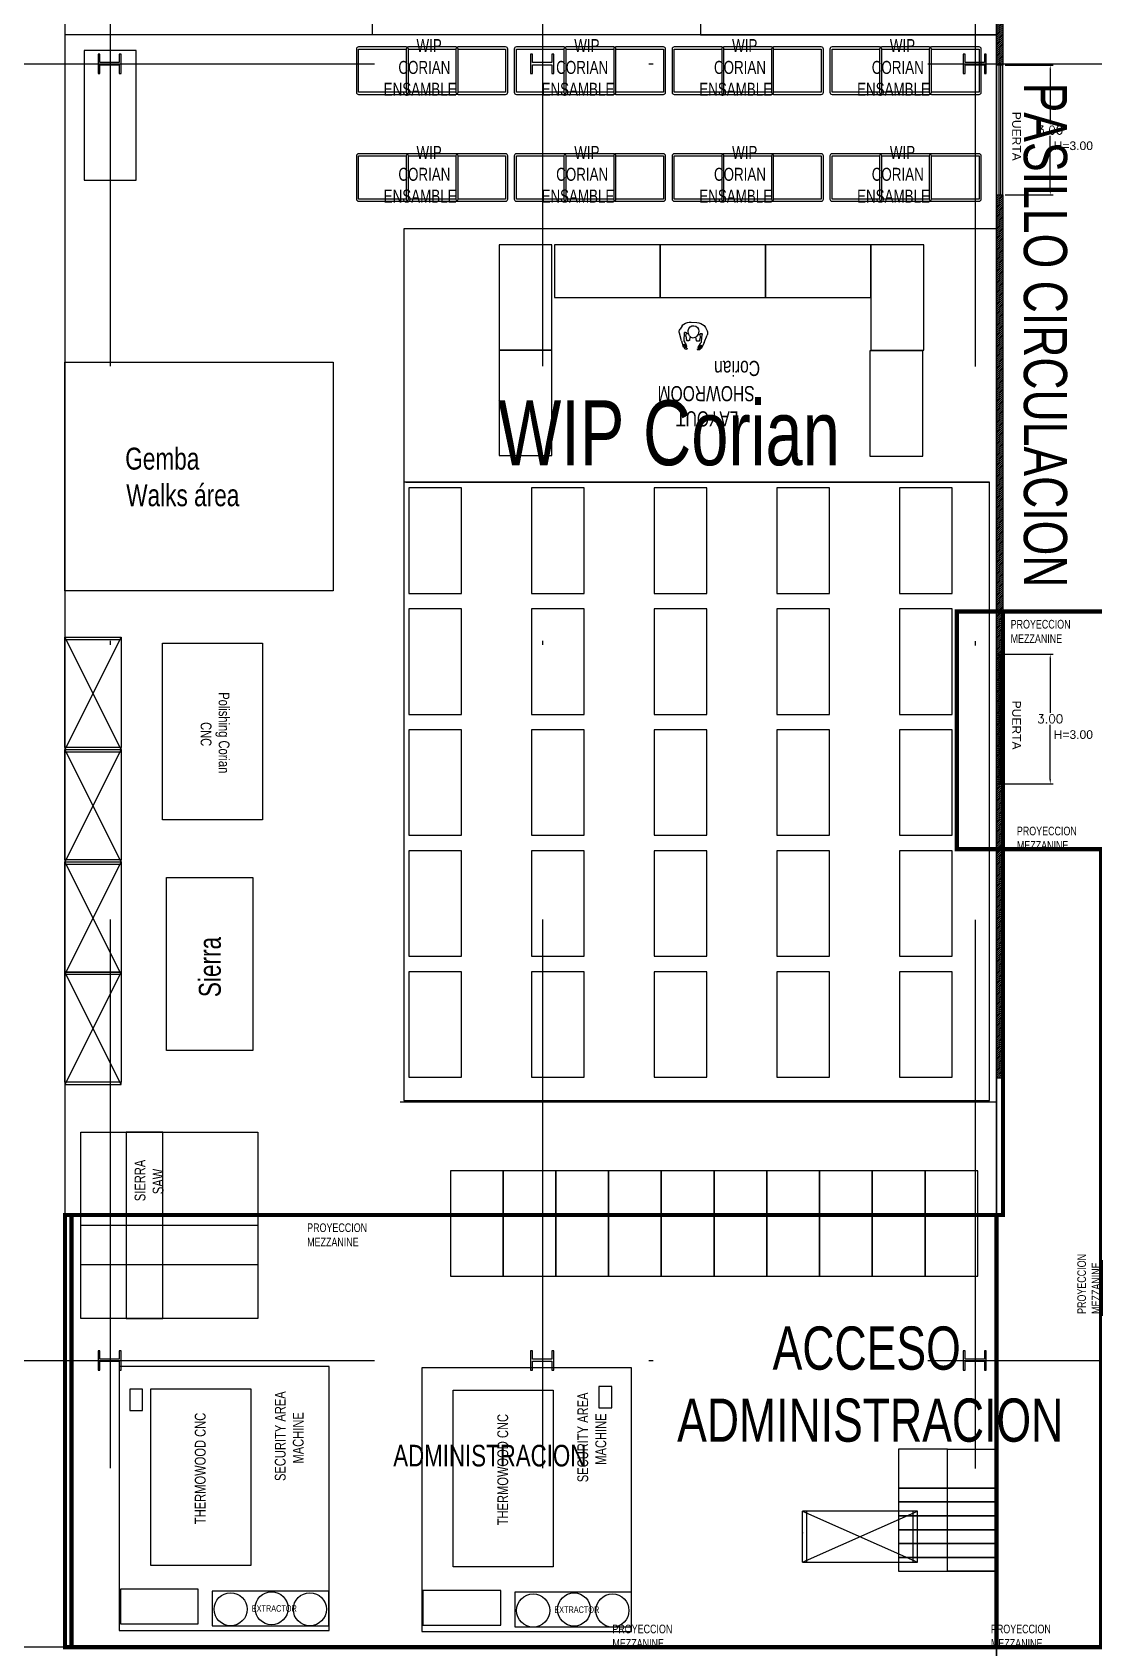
# Model space of a CAD drawing. Header units: millimetres. Extents: x -3 to 3438, y -2371 to 140.
# Drawn here: x 1187.92 to 1212.47, y 56.76 to 94.15 of the extents above; entities that cross this region are included whole.
import ezdxf
from ezdxf.lldxf.tags import DXFTag

# ---------------------------------------------------------------- set-up
doc = ezdxf.new("R2010")
doc.units = ezdxf.units.MM
for name, pattern in [('ACAD_ISO02W100', [15, 12, -3]), ('DASHDOT', [25.4, 12.7, -6.35, 0, -6.35]), ('DASHED2', [0.375, 0.25, -0.125])]:
    doc.linetypes.add(name, pattern=pattern)
doc.layers.get('0').update_dxf_attribs({"color": 3})
for name, color, linetype in [('1- 2', 223, 'Continuous'), ('DIM GENERAL', 1, 'Continuous'), ('ejes', 140, 'DASHDOT'), ('LINEA LIMITE DE ZONIFICACION', 2, 'Continuous'), ('LINEA PROYECCION', 1, 'DASHED2')]:
    doc.layers.add(name, color=color, linetype=linetype)
doc.styles.add('ARRAY BASE$0$Standard', font='arial.ttf')
doc.styles.get("Standard").update_dxf_attribs({"font": 'arial.ttf'})
doc.styles.add('TEXTO GENERAL', font='swissc.ttf', dxfattribs={"width": 0.9, "height": 1})
doc.styles.add('TEXTOS', font='romans.shx')
tags = doc.linetypes.add('ARRAY BASE$0$CACHE', pattern=[0.24, 0.12, -0.12]).pattern_tags.tags
tags[6:7] = [DXFTag(74, 4), DXFTag(75, 0), DXFTag(340, '0'), DXFTag(46, 1.0), DXFTag(50, 0.0), DXFTag(44, 0.0), DXFTag(45, 0.0)]
tags[4:5] = [DXFTag(74, 4), DXFTag(75, 0), DXFTag(340, '0'), DXFTag(46, 1.0), DXFTag(50, 0.0), DXFTag(44, 0.0), DXFTag(45, 0.0)]
doc.dimstyles.new('DIM-75P', dxfattribs={"dimtxt": 0.3, "dimasz": 0.3, "dimexe": 0.0675, "dimexo": 0.0468, "dimgap": 0.0375, "dimtad": 0, "dimtih": 1, "dimtoh": 1, "dimzin": 0, "dimdsep": 46, "dimtxsty": 'TEXTOS', "dimcen": 0.3, "dimclrd": 1, "dimclre": 1, "dimclrt": 2, "dimadec": 0, "dimazin": 0, "dimtfac": 1, "dimtmove": 1, "dimatfit": 3, "dimldrblk": 'flecha', "dimfxl": 0.045, "dimtolj": 1, "dimtzin": 0, "dimlwd": -1, "dimlwe": -1, "dimarcsym": 0})

# ---------------------------------------------------------------- blocks, each defined once
blk = doc.blocks.new('planta conjunto')
blk.add_lwpolyline([(121.082, 18.35), (121.082, 18.35)])
at = {"layer": '1- 2', "lineweight": 25}
for points in [[(100.79, 55.02), (100.34, 55.02), (100.34, 55.217), (100.3, 55.217), (100.3, 54.767), (100.34, 54.767), (100.34, 54.972), (100.79, 54.972), (100.79, 54.767), (100.837, 54.767), (100.837, 55.217), (100.79, 55.217), (100.79, 55.02)], [(100.79, 55.02), (100.34, 55.02), (100.34, 55.217), (100.3, 55.217), (100.3, 54.767), (100.34, 54.767), (100.34, 54.972), (100.79, 54.972), (100.79, 54.767), (100.837, 54.767), (100.837, 55.217), (100.79, 55.217), (100.79, 55.02)], [(110.798, 55.02), (110.348, 55.02), (110.348, 55.217), (110.3, 55.217), (110.3, 54.767), (110.348, 54.767), (110.348, 54.972), (110.798, 54.972), (110.798, 54.767), (110.845, 54.767), (110.845, 55.217), (110.798, 55.217), (110.798, 55.02)], [(110.798, 55.02), (110.348, 55.02), (110.348, 55.217), (110.3, 55.217), (110.3, 54.767), (110.348, 54.767), (110.348, 54.972), (110.798, 54.972), (110.798, 54.767), (110.845, 54.767), (110.845, 55.217), (110.798, 55.217), (110.798, 55.02)], [(120.806, 55.02), (120.356, 55.02), (120.356, 55.217), (120.308, 55.217), (120.308, 54.767), (120.356, 54.767), (120.356, 54.972), (120.806, 54.972), (120.806, 54.767), (120.845, 54.767), (120.845, 55.217), (120.806, 55.217), (120.806, 55.02)], [(120.806, 55.02), (120.356, 55.02), (120.356, 55.217), (120.308, 55.217), (120.308, 54.767), (120.356, 54.767), (120.356, 54.972), (120.806, 54.972), (120.806, 54.767), (120.845, 54.767), (120.845, 55.217), (120.806, 55.217), (120.806, 55.02)], [(100.79, 25.012), (100.34, 25.012), (100.34, 25.209), (100.3, 25.209), (100.3, 24.759), (100.34, 24.759), (100.34, 24.964), (100.79, 24.964), (100.79, 24.759), (100.837, 24.759), (100.837, 25.209), (100.79, 25.209), (100.79, 25.012)], [(100.79, 25.012), (100.34, 25.012), (100.34, 25.209), (100.3, 25.209), (100.3, 24.759), (100.34, 24.759), (100.34, 24.964), (100.79, 24.964), (100.79, 24.759), (100.837, 24.759), (100.837, 25.209), (100.79, 25.209), (100.79, 25.012)], [(110.798, 25.012), (110.348, 25.012), (110.348, 25.209), (110.3, 25.209), (110.3, 24.759), (110.348, 24.759), (110.348, 24.964), (110.798, 24.964), (110.798, 24.759), (110.845, 24.759), (110.845, 25.209), (110.798, 25.209), (110.798, 25.012)], [(110.798, 25.012), (110.348, 25.012), (110.348, 25.209), (110.3, 25.209), (110.3, 24.759), (110.348, 24.759), (110.348, 24.964), (110.798, 24.964), (110.798, 24.759), (110.845, 24.759), (110.845, 25.209), (110.798, 25.209), (110.798, 25.012)], [(120.806, 25.012), (120.356, 25.012), (120.356, 25.209), (120.308, 25.209), (120.308, 24.759), (120.356, 24.759), (120.356, 24.964), (120.806, 24.964), (120.806, 24.759), (120.845, 24.759), (120.845, 25.209), (120.806, 25.209), (120.806, 25.012)], [(120.806, 25.012), (120.356, 25.012), (120.356, 25.209), (120.308, 25.209), (120.308, 24.759), (120.356, 24.759), (120.356, 24.964), (120.806, 24.964), (120.806, 24.759), (120.845, 24.759), (120.845, 25.209), (120.806, 25.209), (120.806, 25.012)]]:
    blk.add_lwpolyline(points, dxfattribs=at)
at = {"layer": 'ejes'}
for p, q in [((100.578, 86.192), (100.578, 0.474)), ((110.578, 86.192), (110.578, 0.474)), ((120.586, 86.184), (120.586, 0.474)), ((-8.01, 54.992), (162.449, 54.992)), ((-8.01, 24.984), (162.449, 24.984))]:
    blk.add_line(p, q, dxfattribs=at)
blk = doc.blocks.new('ARRAY BASE$0$CABINA PINTURA')
for p, q in [((1.277, -4.103), (1.277, -0.623)), ((6.459, -4.103), (6.459, -0.623)), ((11.557, -4.103), (11.557, -0.623)), ((16.358, -4.103), (23.535, -4.103))]:
    blk.add_line(p, q)
for points in [[(24.34, 0), (0, 0), (0, -6.847), (24.34, -6.847)], [(1.277, -0.623), (1.277, -4.103), (5.311, -4.103), (5.311, -0.623)], [(6.459, -0.623), (6.459, -4.103), (10.493, -4.103), (10.493, -0.623)], [(11.557, -0.623), (11.557, -4.103), (15.591, -4.103), (15.591, -0.623)], [(23.535, -4.103), (23.535, -0.623), (16.358, -0.623), (16.358, -4.103)], [(5.311, -3.403), (5.311, -2.838), (5.534, -2.838), (5.534, -3.403)], [(10.493, -3.403), (10.493, -2.838), (10.717, -2.838), (10.717, -3.403)], [(15.591, -3.403), (15.591, -2.838), (15.814, -2.838), (15.814, -3.403)], [(5.311, -4.103), (5.311, -3.603), (5.811, -3.603), (5.811, -4.103)], [(10.493, -4.103), (10.493, -3.603), (10.993, -3.603), (10.993, -4.103)], [(15.591, -4.103), (15.591, -3.603), (16.091, -3.603), (16.091, -4.103)], [(23.535, -4.103), (23.535, -3.603), (24.035, -3.603), (24.035, -4.103)], [(3.031, -4.366), (3.031, -5.846), (1.164, -5.846), (1.164, -4.366)], [(2.047, -5.765), (1.277, -5.765), (1.277, -4.472), (2.047, -4.472)], [(2.944, -5.765), (2.174, -5.765), (2.174, -4.472), (2.944, -4.472)], [(5.255, -4.366), (5.255, -5.846), (3.388, -5.846), (3.388, -4.366)], [(4.271, -5.765), (3.501, -5.765), (3.501, -4.472), (4.271, -4.472)], [(5.169, -5.765), (4.399, -5.765), (4.399, -4.472), (5.169, -4.472)], [(8.213, -4.366), (8.213, -5.846), (6.346, -5.846), (6.346, -4.366)], [(7.229, -5.765), (6.459, -5.765), (6.459, -4.472), (7.229, -4.472)], [(8.127, -5.765), (7.357, -5.765), (7.357, -4.472), (8.127, -4.472)], [(10.438, -4.366), (10.438, -5.846), (8.571, -5.846), (8.571, -4.366)], [(9.454, -5.765), (8.684, -5.765), (8.684, -4.472), (9.454, -4.472)], [(10.352, -5.765), (9.582, -5.765), (9.582, -4.472), (10.352, -4.472)], [(13.311, -4.366), (13.311, -5.846), (11.444, -5.846), (11.444, -4.366)], [(12.327, -5.765), (11.557, -5.765), (11.557, -4.472), (12.327, -4.472)], [(13.225, -5.765), (12.455, -5.765), (12.455, -4.472), (13.225, -4.472)], [(15.536, -4.366), (15.536, -5.846), (13.669, -5.846), (13.669, -4.366)], [(14.552, -5.765), (13.782, -5.765), (13.782, -4.472), (14.552, -4.472)], [(15.449, -5.765), (14.679, -5.765), (14.679, -4.472), (15.449, -4.472)], [(0, -6.847), (24.34, -6.847), (24.34, -14.438), (0, -14.438)], [(9.762, -7.796), (0.34, -7.796), (0.34, -6.952), (9.762, -6.952)], [(22.643, -7.784), (13.221, -7.784), (13.221, -6.941), (22.643, -6.941)], [(0.469, -11.394), (1.594, -11.394), (1.594, -9.144), (0.469, -9.144)], [(3.018, -11.394), (4.143, -11.394), (4.143, -9.144), (3.018, -9.144)], [(5.566, -11.394), (6.691, -11.394), (6.691, -9.144), (5.566, -9.144)], [(8.115, -11.394), (9.24, -11.394), (9.24, -9.144), (8.115, -9.144)], [(10.664, -11.394), (11.789, -11.394), (11.789, -9.144), (10.664, -9.144)], [(13.213, -11.394), (14.338, -11.394), (14.338, -9.144), (13.213, -9.144)], [(15.762, -11.394), (16.887, -11.394), (16.887, -9.144), (15.762, -9.144)], [(18.311, -11.394), (19.436, -11.394), (19.436, -9.144), (18.311, -9.144)], [(20.859, -11.394), (21.984, -11.394), (21.984, -9.144), (20.859, -9.144)]]:
    blk.add_lwpolyline(points, close=True)
at = {"style": 'TEXTO GENERAL'}
for s, width, gutter_width, insert, char_height, attachment_point, rotation in [('\\pi0.563;CABIN\\P\\pi1.1904;1', 2.52479, 12.5, (3.891, -1.082), 0.5, 1, 270), ('\\pi0.73314;CABIN\\P\\pi1.3124;2', 2.86507, 12.5, (9.074, -1.082), 0.5, 1, 270), ('\\pi0.80414;CABIN\\P\\pi1.3811;3', 3.00708, 12.5, (14.172, -1.082), 0.5, 1, 270), ('\\pi0.81778;CABIN\\P\\pi1.3908;4', 3.03436, 12.5, (19.996, -1.222), 0.5, 1, 270), ('COTROL', 0.37702, 12.5, (5.478, -2.834), 0.1, 1, 270), ('COTROL', 0.37702, 12.5, (10.66, -2.834), 0.1, 1, 270), ('COTROL', 0.37702, 12.5, (15.758, -2.834), 0.1, 1, 270), ('\\pi1.1314;CART', 2.56497, 5.958, (1.728, -3.858), 0.11917, 1, 270), ('\\pi1.1314;CART', 2.56497, 5.958, (2.626, -3.858), 0.11917, 1, 270), ('\\pi1.1314;CART', 2.56497, 5.958, (3.953, -3.858), 0.11917, 1, 270), ('\\pi1.1314;CART', 2.56497, 5.958, (4.85, -3.858), 0.11917, 1, 270), ('\\pi1.1314;CART', 2.56497, 5.958, (6.911, -3.858), 0.11917, 1, 270), ('\\pi1.1314;CART', 2.56497, 5.958, (7.808, -3.858), 0.11917, 1, 270), ('\\pi1.1314;CART', 2.56497, 5.958, (9.135, -3.858), 0.11917, 1, 270), ('\\pi1.1314;CART', 2.56497, 5.958, (10.033, -3.858), 0.11917, 1, 270), ('\\pi1.1314;CART', 2.56497, 5.958, (12.008, -3.858), 0.11917, 1, 270), ('\\pi1.1314;CART', 2.56497, 5.958, (12.906, -3.858), 0.11917, 1, 270), ('\\pi1.1314;CART', 2.56497, 5.958, (14.233, -3.858), 0.11917, 1, 270), ('\\pi1.1314;CART', 2.56497, 5.958, (15.131, -3.858), 0.11917, 1, 270), ("4' x 8'\\PTABLE", 189.1384, 60, (1.031, -10.269), 0.2109, 5, 90), ("4' x 8'\\PTABLE", 189.1384, 60, (3.58, -10.269), 0.2109, 5, 90), ("4' x 8'\\PTABLE", 189.1384, 60, (6.129, -10.269), 0.2109, 5, 90), ("4' x 8'\\PTABLE", 189.1384, 60, (8.678, -10.269), 0.2109, 5, 90), ("4' x 8'\\PTABLE", 189.1384, 60, (11.227, -10.269), 0.2109, 5, 90), ("4' x 8'\\PTABLE", 189.1384, 60, (13.775, -10.269), 0.2109, 5, 90), ("4' x 8'\\PTABLE", 189.1384, 60, (16.324, -10.269), 0.2109, 5, 90), ("4' x 8'\\PTABLE", 189.1384, 60, (18.873, -10.269), 0.2109, 5, 90), ("4' x 8'\\PTABLE", 189.1384, 60, (21.422, -10.269), 0.2109, 5, 90)]:
    blk.add_mtext_dynamic_manual_height_columns(s, width=width, gutter_width=gutter_width, heights=[0], dxfattribs=dict(at, insert=insert, char_height=char_height, attachment_point=attachment_point, rotation=rotation))
at = {"char_height": 0.21094, "attachment_point": 5, "style": 'TEXTO GENERAL'}
for insert in [(5.051, -7.374), (17.932, -7.363)]:
    blk.add_mtext_dynamic_manual_height_columns('BLOWER / VENTILATION', width=284.7754, gutter_width=60, heights=[0], dxfattribs=dict(at, insert=insert))
blk = doc.blocks.new('*D188')
at = {"layer": 'Defpoints', "color": 0, "ltscale": 0.01, "transparency": 16777216}
for p in [(1.5, 1.243), (-1.5, 0.15), (1.5, 0.15)]:
    blk.add_point(p, dxfattribs=at)
at = {"layer": 'DIM GENERAL', "color": 1, "ltscale": 0.01, "transparency": 16777216}
for p, q in [((-1.5, 0.197), (-1.5, 1.31)), ((-1.4, 1.243), (-0.138, 1.243)), ((1.4, 1.243), (0.137, 1.243)), ((1.5, 0.197), (1.5, 1.31))]:
    blk.add_line(p, q, dxfattribs=at)
for points in [[(-1.4, 1.226), (-1.4, 1.26), (-1.5, 1.243)], [(1.4, 1.226), (1.4, 1.26), (1.5, 1.243)]]:
    blk.add_solid(points, dxfattribs=at)
at = {"layer": 'DIM GENERAL', "color": 2, "ltscale": 0.01, "transparency": 16777216, "insert": (0, 1.243), "char_height": 0.2, "attachment_point": 5, "rotation": 90, "style": 'TEXTOS'}
blk.add_mtext('\\A1;3.00', dxfattribs=at)
blk = doc.blocks.new('flecha')
at = {"ltscale": 6}
for points in [[(-0.02, 0.03), (-0.11, 0.13), (-0.12, 0.05), (-0.12, 0.21)], [(-0.02, -0.03), (-0.11, -0.13), (-0.12, -0.05), (-0.12, -0.21)]]:
    blk.add_hatch(color=256, dxfattribs=at).paths.add_polyline_path(points)
for p, q in [((0.01, -0.02), (-0.14, 0.24)), ((0.01, 0.02), (-0.14, -0.24)), ((-0.13, 0.24), (-0.13, 0.03)), ((-0.13, 0.03), (-0.1, 0.12)), ((0, 0), (-0.1, 0.12)), ((0, 0), (-0.1, -0.12)), ((-0.13, -0.02), (-0.13, -0.24)), ((-0.13, -0.02), (-0.1, -0.12))]:
    blk.add_line(p, q, dxfattribs=at)
for points in [[(-0.02, 0.03), (-0.11, 0.13), (-0.12, 0.05), (-0.12, 0.21)], [(-0.02, -0.03), (-0.11, -0.13), (-0.12, -0.05), (-0.12, -0.21)]]:
    blk.add_lwpolyline(points, close=True, dxfattribs=at)
blk = doc.blocks.new('ARRAY BASE$0$Rack madera')
for p, q in [((0.002, 0.002), (0.002, 1.302)), ((0.002, 1.302), (0.052, 1.302)), ((2.602, 1.302), (0.002, 0.002)), ((0.002, 1.302), (2.602, 0.002)), ((2.552, 1.302), (0.052, 1.302)), ((0.052, 1.302), (0.052, 0.002)), ((2.552, 0.002), (2.552, 1.302)), ((2.602, 1.302), (2.552, 1.302)), ((2.602, 0.002), (2.602, 1.302)), ((0.052, 0.002), (0.002, 0.002)), ((0.052, 0.002), (2.552, 0.002)), ((2.552, 0.002), (2.602, 0.002))]:
    blk.add_line(p, q)
blk = doc.blocks.new('ARRAY BASE$0$BLK90')
at = {"linetype": 'ARRAY BASE$0$CACHE'}
for p, q in [((-170.737534, -30.518141), (-174.014435, -31.846794)), ((-166.303116, -40.813187), (-167.471375, -39.103008)), ((-164.739517, -37.821743), (-165.801132, -36.058189)), ((-165.055527, -35.353413), (-164.82962, -35.431377)), ((-164.739517, -37.821743), (-164.497208, -40.080963)), ((-163.164398, -39.776585), (-164.572159, -35.786911)), ((-162.991013, -40.190163), (-163.164398, -39.776585)), ((-161.377762, -39.721272), (-161.666, -34.771053)), ((-161.377762, -39.721272), (-161.350113, -43.488953)), ((-174.32193, -44.969616), (-171.71785, -47.692654)), ((-171.971207, -43.11137), (-173.23233, -41.265236)), ((-171.897736, -44.764175), (-172.837677, -44.182594)), ((-171.29158, -47.103867), (-172.075592, -46.284042)), ((-171.897736, -44.764175), (-170.094681, -46.404308)), ((-170.323425, -47.081726), (-171.81723, -46.036961)), ((-171.66568, -47.730412), (-170.43042, -48.320324)), ((-171.541672, -43.241016), (-170.38324, -42.771317)), ((-170.332184, -47.574886), (-171.239426, -47.141628)), ((-170.165298, -42.379147), (-170.535599, -40.236107)), ((-170.32077, -48.33477), (-169.222961, -48.131046)), ((-169.353409, -47.428047), (-170.222549, -47.589333)), ((-164.715164, -40.473137), (-165.873596, -40.942833)), ((-163.260498, -41.262123), (-163.412186, -43.694824)), ((-163.260498, -41.262123), (-162.991013, -40.190163)), ((-163.231171, -44.945724), (-162.495132, -44.456177)), ((-161.905502, -44.92271), (-162.835205, -45.541065)), ((-162.776245, -44.021645), (-162.43187, -42.231571)), ((-162.426514, -44.369453), (-162.077194, -43.426704)), ((-162.066055, -43.363285), (-162.074387, -42.228951)), ((-161.361252, -43.552372), (-161.836884, -44.835987))]:
    blk.add_line(p, q, dxfattribs=at)
for centre, radius, start, end in [((-170.361038, -36.152016), 3.2175, 22.074953, 202.066254), ((-167.815094, -35.11974), 5.964749, 202.067978, 218.962311), ((-173.423462, -28.599037), 10.806423, 270.88028, 277.35482), ((-168.911682, -36.006607), 4.554427, 218.966507, 238.321701), ((-169.610596, -38.002861), 2.390964, 262.608047, 321.532711), ((-170.47406, -37.316853), 3.493774, 321.532944, 345.819852), ((-172.906967, -37.184288), 5.964749, 5.173717, 22.067799), ((-171.502396, -37.057045), 4.554427, 345.822811, 5.178623), ((-173.423462, -28.599037), 10.806423, 306.786201, 313.260727), ((-166.507584, -35.948009), 0.715, 313.257309, 357.717644), ((-166.679947, -33.464012), 3.2175, 50.33379, 77.732773), ((-165.139313, -36.002377), 0.654351, 82.637466, 177.74144), ((-165.252029, -36.008255), 0.715, 18.013397, 53.771713), ((-164.878052, -34.958088), 3.2175, 3.337429, 50.339516), ((-171.948471, -46.158348), 0.178774, 42.715103, 224.725555), ((-171.675995, -42.909714), 0.3575, 214.301971, 292.075951), ((-171.588654, -47.569111), 0.17875, 223.721497, 244.473404), ((-169.468704, -36.909218), 3.493774, 238.320335, 262.607529), ((-171.162399, -46.980324), 0.17875, 223.774597, 244.512856), ((-170.353394, -48.159023), 0.17875, 244.449814, 280.509796), ((-170.517578, -42.440014), 0.3575, 292.065025, 9.763803), ((-170.255157, -47.413586), 0.17875, 244.542496, 280.522301), ((-170.273239, -46.721344), 0.363864, 262.06086, 60.628738), ((-169.391647, -47.798748), 0.372667, 296.914612, 84.110321), ((-166.007919, -40.61153), 0.3575, 214.364944, 292.066399), ((-164.849487, -40.141834), 0.3575, 292.071602, 9.8103), ((-163.063248, -43.797977), 0.363864, 163.560379, 322.049141), ((-162.945572, -45.18512), 0.372667, 140.013275, 287.227173), ((-162.594131, -44.307346), 0.17875, 303.64399, 339.708792), ((-162.253143, -42.227283), 0.178774, 359.550647, 181.289337), ((-162.244812, -43.364597), 0.17875, 339.717196, 0.478137), ((-162.004486, -44.773876), 0.17875, 303.623253, 339.655222), ((-161.52887, -43.490265), 0.17875, 339.691084, 0.447206)]:
    blk.add_arc(centre, radius, start, end, dxfattribs=at)
blk = doc.blocks.new('ARRAY BASE$0$BLK91')
at = {"linetype": 'ARRAY BASE$0$CACHE'}
for p, q in [((-178.073395, -36.43948), (-178.325958, -38.766552)), ((-174.724579, -39.273827), (-174.832397, -39.48711)), ((-173.23233, -41.265236), (-173.698685, -39.260338)), ((-164.626251, -30.987196), (-162.824356, -32.48127)), ((-174.32193, -44.969616), (-177.562561, -41.21648)), ((-173.001266, -43.765041), (-174.769547, -39.921551)), ((-172.837677, -44.182594), (-173.001266, -43.765041))]:
    blk.add_line(p, q, dxfattribs=at)
for centre, radius, start, end in [((-175.127243, -39.113728), 3.2175, 173.80069, 220.804153), ((-174.87468, -36.786652), 3.2175, 146.405884, 173.803436), ((-169.745422, -40.193554), 9.375121, 117.08773, 146.407135), ((-174.127502, -39.606911), 0.715, 170.33783, 206.090286), ((-174.212494, -39.68119), 0.654351, 46.433598, 141.485168), ((-173.268448, -38.68927), 0.715, 226.416946, 270.880272), ((-167.988174, -39.481064), 9.375121, 77.734528, 107.0532)]:
    blk.add_arc(centre, radius, start, end, dxfattribs=at)
blk = doc.blocks.new('ARRAY BASE$0$BLK89')
for name in ['ARRAY BASE$0$BLK91', 'ARRAY BASE$0$BLK90']:
    blk.add_blockref(name, (0, 0))
blk = doc.blocks.new('rack 01')
at = {"linetype": 'ACAD_ISO02W100'}
for p, q in [((2840.012, 2360.036), (2837.352, 2360.036)), ((2837.352, 2360.036), (2837.352, 2358.856)), ((2840.012, 2358.856), (2837.352, 2360.036)), ((2840.012, 2360.036), (2837.352, 2358.856)), ((2837.452, 2360.036), (2837.452, 2358.856)), ((2839.912, 2360.036), (2839.912, 2358.856)), ((2840.012, 2360.036), (2840.012, 2358.856)), ((2837.352, 2358.856), (2840.012, 2358.856))]:
    blk.add_line(p, q, dxfattribs=at)
blk.add_point((2840.012, 2359.356), dxfattribs=at)
blk = doc.blocks.new('ARRAY BASE$0$PUERTA TRANSICION')
at = {"color": 1}
for points in [[(-1.5, 0), (1.5, 0), (1.5, 0.15), (-1.5, 0.15)], [(1.5, 0.05), (1.5, 0.1), (-1.5, 0.1), (-1.5, 0.05)]]:
    blk.add_lwpolyline(points, close=True, dxfattribs=at)
at = {"color": 2, "ltscale": 0.01, "insert": (0.263, 1.323), "char_height": 0.2, "attachment_point": 1, "rotation": 90}
blk.add_mtext_dynamic_manual_height_columns('H=3.00', width=0.44515, gutter_width=12.5, heights=[0], dxfattribs=at)
at = {"insert": (-0.529, 0.563), "char_height": 0.2, "attachment_point": 1, "style": 'ARRAY BASE$0$Standard'}
blk.add_mtext_dynamic_manual_height_columns('\\pi0.1067;PUERTA', width=1.32555, gutter_width=13.918, heights=[0.278], dxfattribs=at)
at = {"layer": 'DIM GENERAL', "ltscale": 0.01}
dim = blk.add_linear_dim(base=(1.5, 1.243), p1=(-1.5, 0.15), p2=(1.5, 0.15), angle=180, dimstyle='DIM-75P', dxfattribs=at)
dim.commit()
dim.dimension.update_dxf_attribs({"geometry": '*D188', "text_midpoint": (0, 1.243)})

msp = doc.modelspace()

# ---------------------------------------------------------------- hatches: boundary and pattern name
at = {"ltscale": 0.01}
h = msp.add_hatch(dxfattribs=at)
h.set_pattern_fill('ANSI31', color=1, scale=0.01)
h.paths.add_polyline_path([(1210.373, 93.389), (1210.223, 93.389), (1210.223, 118.231), (1210.373, 118.231)])
h = msp.add_hatch(dxfattribs=at)
h.set_pattern_fill('ANSI31', color=1, scale=0.01)
h.paths.add_polyline_path([(1210.373, 69.947), (1210.223, 69.947), (1210.223, 90.389), (1210.373, 90.389)])

# ---------------------------------------------------------------- linework, layer by layer
for p, q in [((1210.223, 118.429), (1210.223, 38.626)), ((1210.223, 118.429), (1210.223, 38.626)), ((1188.675, 111.785), (1188.675, 56.779)), ((1210.223, 89.601), (1210.223, 94.089)), ((1188.675, 56.779), (1155.223, 56.779))]:
    msp.add_line(p, q)
for points in [[(1150.223, 38.429), (1210.223, 38.429), (1210.223, 118.429), (1150.223, 118.429)], [(1210.223, 94.089), (1188.675, 94.089), (1188.675, 56.779), (1210.223, 56.779)], [(1190.321, 93.728), (1189.121, 93.728), (1189.121, 90.728), (1190.321, 90.728)], [(1196.568, 93.764), (1196.568, 92.764), (1195.468, 92.764), (1195.468, 93.764)], [(1197.718, 93.764), (1197.718, 92.764), (1196.618, 92.764), (1196.618, 93.764)], [(1198.868, 93.764), (1198.868, 92.764), (1197.768, 92.764), (1197.768, 93.764)], [(1200.218, 93.764), (1200.218, 92.764), (1199.118, 92.764), (1199.118, 93.764)], [(1201.368, 93.764), (1201.368, 92.764), (1200.268, 92.764), (1200.268, 93.764)], [(1202.518, 93.764), (1202.518, 92.764), (1201.418, 92.764), (1201.418, 93.764)], [(1203.868, 93.764), (1203.868, 92.764), (1202.768, 92.764), (1202.768, 93.764)], [(1205.018, 93.764), (1205.018, 92.764), (1203.918, 92.764), (1203.918, 93.764)], [(1206.168, 93.764), (1206.168, 92.764), (1205.068, 92.764), (1205.068, 93.764)], [(1207.518, 93.764), (1207.518, 92.764), (1206.418, 92.764), (1206.418, 93.764)], [(1208.668, 93.764), (1208.668, 92.764), (1207.568, 92.764), (1207.568, 93.764)], [(1209.818, 93.764), (1209.818, 92.764), (1208.718, 92.764), (1208.718, 93.764)], [(1196.568, 91.29), (1196.568, 90.29), (1195.468, 90.29), (1195.468, 91.29)], [(1197.718, 91.29), (1197.718, 90.29), (1196.618, 90.29), (1196.618, 91.29)], [(1198.868, 91.29), (1198.868, 90.29), (1197.768, 90.29), (1197.768, 91.29)], [(1200.218, 91.29), (1200.218, 90.29), (1199.118, 90.29), (1199.118, 91.29)], [(1201.368, 91.29), (1201.368, 90.29), (1200.268, 90.29), (1200.268, 91.29)], [(1202.518, 91.29), (1202.518, 90.29), (1201.418, 90.29), (1201.418, 91.29)], [(1203.868, 91.29), (1203.868, 90.29), (1202.768, 90.29), (1202.768, 91.29)], [(1205.018, 91.29), (1205.018, 90.29), (1203.918, 90.29), (1203.918, 91.29)], [(1206.168, 91.29), (1206.168, 90.29), (1205.068, 90.29), (1205.068, 91.29)], [(1207.518, 91.29), (1207.518, 90.29), (1206.418, 90.29), (1206.418, 91.29)], [(1208.668, 91.29), (1208.668, 90.29), (1207.568, 90.29), (1207.568, 91.29)], [(1209.818, 91.29), (1209.818, 90.29), (1208.718, 90.29), (1208.718, 91.29)], [(1198.718, 86.793), (1199.938, 86.793), (1199.938, 89.233), (1198.718, 89.233)], [(1199.999, 89.236), (1199.999, 88.016), (1202.439, 88.016), (1202.439, 89.236)], [(1202.439, 89.236), (1202.439, 88.016), (1204.879, 88.016), (1204.879, 89.236)], [(1204.879, 89.236), (1204.879, 88.016), (1207.319, 88.016), (1207.319, 89.236)], [(1207.319, 86.796), (1208.539, 86.796), (1208.539, 89.236), (1207.319, 89.236)], [(1198.718, 84.353), (1199.938, 84.353), (1199.938, 86.793), (1198.718, 86.793)], [(1207.296, 84.341), (1208.516, 84.341), (1208.516, 86.781), (1207.296, 86.781)], [(1188.675, 86.52), (1194.876, 86.52), (1194.876, 81.223), (1188.675, 81.223)], [(1196.51, 69.427), (1210.058, 69.427), (1210.058, 83.738), (1196.51, 83.738)], [(1197.849, 83.606), (1196.629, 83.606), (1196.629, 81.166), (1197.849, 81.166)], [(1200.686, 83.606), (1199.466, 83.606), (1199.466, 81.166), (1200.686, 81.166)], [(1203.524, 83.606), (1202.304, 83.606), (1202.304, 81.166), (1203.524, 81.166)], [(1206.361, 83.606), (1205.141, 83.606), (1205.141, 81.166), (1206.361, 81.166)], [(1209.199, 83.606), (1207.979, 83.606), (1207.979, 81.166), (1209.199, 81.166)], [(1197.849, 80.806), (1196.629, 80.806), (1196.629, 78.366), (1197.849, 78.366)], [(1200.686, 80.806), (1199.466, 80.806), (1199.466, 78.366), (1200.686, 78.366)], [(1203.524, 80.806), (1202.304, 80.806), (1202.304, 78.366), (1203.524, 78.366)], [(1206.361, 80.806), (1205.141, 80.806), (1205.141, 78.366), (1206.361, 78.366)], [(1209.199, 80.806), (1207.979, 80.806), (1207.979, 78.366), (1209.199, 78.366)], [(1193.24, 75.926), (1190.929, 75.926), (1190.929, 80.015), (1193.24, 80.015)], [(1197.849, 78.006), (1196.629, 78.006), (1196.629, 75.566), (1197.849, 75.566)], [(1200.686, 78.006), (1199.466, 78.006), (1199.466, 75.566), (1200.686, 75.566)], [(1203.524, 78.006), (1202.304, 78.006), (1202.304, 75.566), (1203.524, 75.566)], [(1206.361, 78.006), (1205.141, 78.006), (1205.141, 75.566), (1206.361, 75.566)], [(1209.199, 78.006), (1207.979, 78.006), (1207.979, 75.566), (1209.199, 75.566)], [(1197.849, 75.206), (1196.629, 75.206), (1196.629, 72.766), (1197.849, 72.766)], [(1200.686, 75.206), (1199.466, 75.206), (1199.466, 72.766), (1200.686, 72.766)], [(1203.524, 75.206), (1202.304, 75.206), (1202.304, 72.766), (1203.524, 72.766)], [(1206.361, 75.206), (1205.141, 75.206), (1205.141, 72.766), (1206.361, 72.766)], [(1209.199, 75.206), (1207.979, 75.206), (1207.979, 72.766), (1209.199, 72.766)], [(1191.023, 70.588), (1191.023, 74.59), (1193.022, 74.59), (1193.022, 70.588)], [(1197.849, 72.406), (1196.629, 72.406), (1196.629, 69.966), (1197.849, 69.966)], [(1200.686, 72.406), (1199.466, 72.406), (1199.466, 69.966), (1200.686, 69.966)], [(1203.524, 72.406), (1202.304, 72.406), (1202.304, 69.966), (1203.524, 69.966)], [(1206.361, 72.406), (1205.141, 72.406), (1205.141, 69.966), (1206.361, 69.966)], [(1209.199, 72.406), (1207.979, 72.406), (1207.979, 69.966), (1209.199, 69.966)], [(1189.041, 64.383), (1189.041, 68.699), (1193.134, 68.699), (1193.134, 64.383)], [(1190.94, 64.383), (1190.94, 68.699), (1190.087, 68.699), (1190.087, 64.383)], [(1198.809, 67.802), (1197.589, 67.802), (1197.589, 65.362), (1198.809, 65.362)], [(1200.029, 67.802), (1198.809, 67.802), (1198.809, 65.362), (1200.029, 65.362)], [(1201.249, 67.802), (1200.029, 67.802), (1200.029, 65.362), (1201.249, 65.362)], [(1202.469, 67.802), (1201.249, 67.802), (1201.249, 65.362), (1202.469, 65.362)], [(1203.689, 67.802), (1202.469, 67.802), (1202.469, 65.362), (1203.689, 65.362)], [(1204.909, 67.802), (1203.689, 67.802), (1203.689, 65.362), (1204.909, 65.362)], [(1206.129, 67.802), (1204.909, 67.802), (1204.909, 65.362), (1206.129, 65.362)], [(1207.349, 67.802), (1206.129, 67.802), (1206.129, 65.362), (1207.349, 65.362)], [(1208.569, 67.802), (1207.349, 67.802), (1207.349, 65.362), (1208.569, 65.362)], [(1209.789, 67.802), (1208.569, 67.802), (1208.569, 65.362), (1209.789, 65.362)], [(1189.041, 65.628), (1189.041, 66.541), (1193.134, 66.541), (1193.134, 65.628)], [(1189.931, 63.273), (1189.931, 57.166), (1194.784, 57.166), (1194.784, 63.273)], [(1196.929, 63.245), (1196.929, 57.138), (1201.782, 57.138), (1201.782, 63.245)], [(1190.471, 62.256), (1190.471, 62.751), (1190.171, 62.751), (1190.171, 62.256)], [(1192.972, 58.666), (1190.661, 58.666), (1190.661, 62.755), (1192.972, 62.755)], [(1199.969, 58.638), (1197.658, 58.638), (1197.658, 62.727), (1199.969, 62.727)], [(1201.327, 62.314), (1201.327, 62.809), (1201.027, 62.809), (1201.027, 62.314)], [(1207.955, 60.459), (1209.089, 60.459), (1209.089, 61.357), (1207.955, 61.357)], [(1210.223, 60.459), (1209.089, 60.459), (1209.089, 61.357), (1210.223, 61.357)], [(1210.223, 60.459), (1207.955, 60.459), (1207.955, 58.533), (1210.223, 58.533)], [(1209.089, 60.459), (1207.955, 60.459), (1207.955, 60.138), (1209.089, 60.138)], [(1209.089, 60.459), (1210.223, 60.459), (1210.223, 60.138), (1209.089, 60.138)], [(1209.089, 60.138), (1207.955, 60.138), (1207.955, 59.817), (1209.089, 59.817)], [(1209.089, 60.138), (1210.223, 60.138), (1210.223, 59.817), (1209.089, 59.817)], [(1209.089, 59.817), (1207.955, 59.817), (1207.955, 59.496), (1209.089, 59.496)], [(1209.089, 59.496), (1207.955, 59.496), (1207.955, 59.175), (1209.089, 59.175)], [(1209.089, 59.817), (1210.223, 59.817), (1210.223, 59.496), (1209.089, 59.496)], [(1209.089, 59.496), (1210.223, 59.496), (1210.223, 59.175), (1209.089, 59.175)], [(1209.089, 59.175), (1207.955, 59.175), (1207.955, 58.854), (1209.089, 58.854)], [(1209.089, 59.175), (1210.223, 59.175), (1210.223, 58.854), (1209.089, 58.854)], [(1209.089, 58.854), (1207.955, 58.854), (1207.955, 58.533), (1209.089, 58.533)], [(1209.089, 58.854), (1210.223, 58.854), (1210.223, 58.533), (1209.089, 58.533)], [(1189.956, 57.317), (1191.756, 57.317), (1191.756, 58.117), (1189.956, 58.117)], [(1192.081, 57.274), (1194.781, 57.274), (1194.781, 58.074), (1192.081, 58.074)], [(1196.954, 57.289), (1198.754, 57.289), (1198.754, 58.089), (1196.954, 58.089)], [(1199.079, 57.246), (1201.779, 57.246), (1201.779, 58.046), (1199.079, 58.046)]]:
    msp.add_lwpolyline(points, close=True)
for points in [[(1210.373, 93.389), (1210.223, 93.389), (1210.223, 118.231), (1210.373, 118.231)], [(1210.373, 69.947), (1210.223, 69.947), (1210.223, 90.389), (1210.373, 90.389)]]:
    msp.add_lwpolyline(points, close=True, dxfattribs=at)
for points in [[(1195.468, 92.714), (1196.568, 92.714, 0.414214), (1196.618, 92.764), (1196.618, 93.764, 0.414214), (1196.568, 93.814), (1195.468, 93.814, 0.414214), (1195.418, 93.764), (1195.418, 92.764, 0.414214)], [(1196.618, 92.714), (1197.718, 92.714, 0.414214), (1197.768, 92.764), (1197.768, 93.764, 0.414214), (1197.718, 93.814), (1196.618, 93.814, 0.414214), (1196.568, 93.764), (1196.568, 92.764, 0.414214)], [(1197.768, 92.714), (1198.868, 92.714, 0.414214), (1198.918, 92.764), (1198.918, 93.764, 0.414214), (1198.868, 93.814), (1197.768, 93.814, 0.414214), (1197.718, 93.764), (1197.718, 92.764, 0.414214)], [(1199.118, 92.714), (1200.218, 92.714, 0.414214), (1200.268, 92.764), (1200.268, 93.764, 0.414214), (1200.218, 93.814), (1199.118, 93.814, 0.414214), (1199.068, 93.764), (1199.068, 92.764, 0.414214)], [(1200.268, 92.714), (1201.368, 92.714, 0.414214), (1201.418, 92.764), (1201.418, 93.764, 0.414214), (1201.368, 93.814), (1200.268, 93.814, 0.414214), (1200.218, 93.764), (1200.218, 92.764, 0.414214)], [(1201.418, 92.714), (1202.518, 92.714, 0.414214), (1202.568, 92.764), (1202.568, 93.764, 0.414214), (1202.518, 93.814), (1201.418, 93.814, 0.414214), (1201.368, 93.764), (1201.368, 92.764, 0.414214)], [(1202.768, 92.714), (1203.868, 92.714, 0.414214), (1203.918, 92.764), (1203.918, 93.764, 0.414214), (1203.868, 93.814), (1202.768, 93.814, 0.414214), (1202.718, 93.764), (1202.718, 92.764, 0.414214)], [(1203.918, 92.714), (1205.018, 92.714, 0.414214), (1205.068, 92.764), (1205.068, 93.764, 0.414214), (1205.018, 93.814), (1203.918, 93.814, 0.414214), (1203.868, 93.764), (1203.868, 92.764, 0.414214)], [(1205.068, 92.714), (1206.168, 92.714, 0.414214), (1206.218, 92.764), (1206.218, 93.764, 0.414214), (1206.168, 93.814), (1205.068, 93.814, 0.414214), (1205.018, 93.764), (1205.018, 92.764, 0.414214)], [(1206.418, 92.714), (1207.518, 92.714, 0.414214), (1207.568, 92.764), (1207.568, 93.764, 0.414214), (1207.518, 93.814), (1206.418, 93.814, 0.414214), (1206.368, 93.764), (1206.368, 92.764, 0.414214)], [(1207.568, 92.714), (1208.668, 92.714, 0.414214), (1208.718, 92.764), (1208.718, 93.764, 0.414214), (1208.668, 93.814), (1207.568, 93.814, 0.414214), (1207.518, 93.764), (1207.518, 92.764, 0.414214)], [(1208.718, 92.714), (1209.818, 92.714, 0.414214), (1209.868, 92.764), (1209.868, 93.764, 0.414214), (1209.818, 93.814), (1208.718, 93.814, 0.414214), (1208.668, 93.764), (1208.668, 92.764, 0.414214)], [(1195.468, 90.24), (1196.568, 90.24, 0.414214), (1196.618, 90.29), (1196.618, 91.29, 0.414214), (1196.568, 91.34), (1195.468, 91.34, 0.414214), (1195.418, 91.29), (1195.418, 90.29, 0.414214)], [(1196.618, 90.24), (1197.718, 90.24, 0.414214), (1197.768, 90.29), (1197.768, 91.29, 0.414214), (1197.718, 91.34), (1196.618, 91.34, 0.414214), (1196.568, 91.29), (1196.568, 90.29, 0.414214)], [(1197.768, 90.24), (1198.868, 90.24, 0.414214), (1198.918, 90.29), (1198.918, 91.29, 0.414214), (1198.868, 91.34), (1197.768, 91.34, 0.414214), (1197.718, 91.29), (1197.718, 90.29, 0.414214)], [(1199.118, 90.24), (1200.218, 90.24, 0.414214), (1200.268, 90.29), (1200.268, 91.29, 0.414214), (1200.218, 91.34), (1199.118, 91.34, 0.414214), (1199.068, 91.29), (1199.068, 90.29, 0.414214)], [(1200.268, 90.24), (1201.368, 90.24, 0.414214), (1201.418, 90.29), (1201.418, 91.29, 0.414214), (1201.368, 91.34), (1200.268, 91.34, 0.414214), (1200.218, 91.29), (1200.218, 90.29, 0.414214)], [(1201.418, 90.24), (1202.518, 90.24, 0.414214), (1202.568, 90.29), (1202.568, 91.29, 0.414214), (1202.518, 91.34), (1201.418, 91.34, 0.414214), (1201.368, 91.29), (1201.368, 90.29, 0.414214)], [(1202.768, 90.24), (1203.868, 90.24, 0.414214), (1203.918, 90.29), (1203.918, 91.29, 0.414214), (1203.868, 91.34), (1202.768, 91.34, 0.414214), (1202.718, 91.29), (1202.718, 90.29, 0.414214)], [(1203.918, 90.24), (1205.018, 90.24, 0.414214), (1205.068, 90.29), (1205.068, 91.29, 0.414214), (1205.018, 91.34), (1203.918, 91.34, 0.414214), (1203.868, 91.29), (1203.868, 90.29, 0.414214)], [(1205.068, 90.24), (1206.168, 90.24, 0.414214), (1206.218, 90.29), (1206.218, 91.29, 0.414214), (1206.168, 91.34), (1205.068, 91.34, 0.414214), (1205.018, 91.29), (1205.018, 90.29, 0.414214)], [(1206.418, 90.24), (1207.518, 90.24, 0.414214), (1207.568, 90.29), (1207.568, 91.29, 0.414214), (1207.518, 91.34), (1206.418, 91.34, 0.414214), (1206.368, 91.29), (1206.368, 90.29, 0.414214)], [(1207.568, 90.24), (1208.668, 90.24, 0.414214), (1208.718, 90.29), (1208.718, 91.29, 0.414214), (1208.668, 91.34), (1207.568, 91.34, 0.414214), (1207.518, 91.29), (1207.518, 90.29, 0.414214)], [(1208.718, 90.24), (1209.818, 90.24, 0.414214), (1209.868, 90.29), (1209.868, 91.29, 0.414214), (1209.818, 91.34), (1208.718, 91.34, 0.414214), (1208.668, 91.29), (1208.668, 90.29, 0.414214)]]:
    msp.add_lwpolyline(points, format="xyb", close=True)
for points in [[(1196.427, 69.396), (1210.223, 69.396), (1210.223, 89.601), (1196.51, 89.601), (1196.51, 69.427)], [(1196.556, 83.738), (1210.058, 83.738)]]:
    msp.add_lwpolyline(points)
at = {"const_width": 0.1}
msp.add_lwpolyline([(1188.675, 66.779), (1188.675, 56.779), (1210.223, 56.779), (1210.223, 66.779)], close=True, dxfattribs=at)
for centre in [(1192.506, 57.654), (1193.454, 57.677), (1194.34, 57.654), (1199.504, 57.626), (1200.451, 57.649), (1201.338, 57.626)]:
    msp.add_circle(centre, 0.383)
at = {"layer": 'LINEA PROYECCION', "ltscale": 2, "const_width": 0.1}
msp.add_lwpolyline([(1188.825, 56.779), (1188.825, 66.779), (1210.373, 66.779), (1210.373, 80.746), (1215.693, 80.746), (1215.693, 75.246), (1212.647, 75.246), (1212.647, 56.779), (1188.825, 56.779)], dxfattribs=at)
msp.add_lwpolyline([(1215.693, 75.246), (1209.302, 75.246), (1209.302, 80.746), (1215.693, 80.746)], close=True, dxfattribs=at)
at = {"layer": 'LINEA PROYECCION', "ltscale": 2}
msp.add_lwpolyline([(1209.302, 80.746), (1210.373, 80.746), (1210.373, 75.246), (1209.302, 75.246)], close=True, dxfattribs=at)

# ---------------------------------------------------------------- block references
msp.add_blockref('planta conjunto', (1089.141, 38.429))
for name, p, rotation in [('ARRAY BASE$0$CABINA PINTURA', (1210.223, 118.429), 270), ('ARRAY BASE$0$PUERTA TRANSICION', (1210.223, 91.889), 270), ('ARRAY BASE$0$PUERTA TRANSICION', (1210.223, 78.261), 270), ('rack 01', (4045.745, 2418.78), 180)]:
    msp.add_blockref(name, p, dxfattribs=dict(rotation=rotation))
at = {"extrusion": (0, 0, -1), "xscale": 0.03752000000000965, "yscale": 0.03752000000000965, "zscale": -0.03752000000004586, "rotation": 341.977039381479}
msp.add_blockref('ARRAY BASE$0$BLK89', (-1196.716, 86.552, -0.002), dxfattribs=at)
at = {"xscale": -1, "rotation": 270}
for p in [(1188.673, 77.55), (1188.673, 74.95), (1188.673, 72.35), (1188.673, 69.8)]:
    msp.add_blockref('ARRAY BASE$0$Rack madera', p, dxfattribs=at)

# ---------------------------------------------------------------- texts
at = {"style": 'TEXTO GENERAL', "width": 0.9}
for s, height, p in [('WIP', 0.3, (1196.806, 93.694)), ('WIP', 0.3, (1200.456, 93.694)), ('WIP', 0.3, (1204.106, 93.694)), ('WIP', 0.3, (1207.756, 93.694)), ('CORIAN', 0.3, (1196.387, 93.189)), ('CORIAN', 0.3, (1200.037, 93.189)), ('CORIAN', 0.3, (1203.687, 93.189)), ('CORIAN', 0.3, (1207.337, 93.189)), ('ENSAMBLE', 0.3, (1196.048, 92.684)), ('ENSAMBLE', 0.3, (1199.698, 92.684)), ('ENSAMBLE', 0.3, (1203.348, 92.684)), ('ENSAMBLE', 0.3, (1206.998, 92.684)), ('WIP', 0.3, (1196.806, 91.221)), ('WIP', 0.3, (1200.456, 91.221)), ('WIP', 0.3, (1204.106, 91.221)), ('WIP', 0.3, (1207.756, 91.221)), ('CORIAN', 0.3, (1196.387, 90.715)), ('CORIAN', 0.3, (1200.037, 90.715)), ('CORIAN', 0.3, (1203.687, 90.715)), ('CORIAN', 0.3, (1207.337, 90.715)), ('ENSAMBLE', 0.3, (1196.048, 90.21)), ('ENSAMBLE', 0.3, (1199.698, 90.21)), ('ENSAMBLE', 0.3, (1203.348, 90.21)), ('ENSAMBLE', 0.3, (1206.998, 90.21)), ('Gemba', 0.5073, (1190.068, 84.03)), ('Walks área', 0.5073, (1190.092, 83.183))]:
    msp.add_text(s, height=height, dxfattribs=at).set_placement(p)
msp.add_text('Sierra', height=0.5073, rotation=90, dxfattribs=at).set_placement((1192.279, 71.821))
at = {"attachment_point": 1, "style": 'TEXTO GENERAL'}
for s, width, gutter_width, heights, insert, char_height, rotation in [('\\pi0.49828;LAYOUT \\P\\pi0.1255;SHOWROOM\\P\\pi0;Corian ', 2.29318, 12.5, [2.293], (1204.753, 85.03), 0.35, 180), ('\\pi0.97192;Polishing Corian\\P\\pi1.592; CNC', 3.75246, 0, [1.898], (1192.48, 79.85), 0.25, 270), ('\\pi2.2566;SIERRA\\P\\pi2.4191;SAW', 5.38097, 12.5, [0], (1190.286, 64.842), 0.25, 90), ('\\pi1.7453;SECURITY AREA\\P\\pi2.1495;MACHINE', 5.38097, 12.5, [0], (1193.529, 58.877), 0.25, 90), ('\\pi1.7453;SECURITY AREA\\P\\pi2.1495;MACHINE', 5.38097, 12.5, [0], (1200.527, 58.849), 0.25, 90), ('\\pi0.69425;THERMOWOOD CNC', 3.75246, 0, [1.898], (1191.678, 58.931), 0.25, 90), ('\\pi0.69425;THERMOWOOD CNC', 3.75246, 0, [1.898], (1198.676, 58.903), 0.25, 90)]:
    msp.add_mtext_dynamic_manual_height_columns(s, width=width, gutter_width=gutter_width, heights=heights, dxfattribs=dict(at, insert=insert, char_height=char_height, rotation=rotation))
for s, width, gutter_width, heights, insert, char_height in [('{\\H0.6x;WIP Corian} ', 17.74138, 12.5, [0], (1198.695, 85.632), 2.5), ('ADMINISTRACION', 5.48187, 0, [2.681], (1196.268, 61.46), 0.5), ('\\pi2.2669;EXTRACTOR', 5.38097, 12.5, [0], (1190.728, 57.748), 0.15), ('\\pi2.2669;EXTRACTOR', 5.38097, 12.5, [0], (1197.726, 57.72), 0.15)]:
    msp.add_mtext_dynamic_manual_height_columns(s, width=width, gutter_width=gutter_width, heights=heights, dxfattribs=dict(at, insert=insert, char_height=char_height))
at = {"layer": 'LINEA LIMITE DE ZONIFICACION', "ltscale": 0.01, "style": 'TEXTO GENERAL', "width": 0.9}
msp.add_text('PASILLO CIRCULACION', height=1, rotation=270, dxfattribs=at).set_placement((1210.855, 92.988))
at = {"layer": 'LINEA LIMITE DE ZONIFICACION', "ltscale": 0.01, "insert": (1204.232, 65.866), "char_height": 1, "attachment_point": 1, "style": 'TEXTO GENERAL'}
msp.add_mtext_dynamic_manual_height_columns('\\pi2.7409;\\P\\pi0.81119;ACCESO \\P\\pi-1.3973;ADMINISTRACION', width=5.48187, gutter_width=0, heights=[6.729], dxfattribs=at)
at = {"layer": 'LINEA PROYECCION', "ltscale": 2, "char_height": 0.2, "attachment_point": 1, "style": 'TEXTO GENERAL'}
for insert in [(1210.55, 80.552), (1210.694, 75.766), (1194.277, 66.585), (1201.338, 57.298), (1210.094, 57.298)]:
    msp.add_mtext_dynamic_manual_height_columns('PROYECCION MEZZANINE', width=2.41026, gutter_width=5, heights=[0], dxfattribs=dict(at, insert=insert))
at = {"layer": 'LINEA PROYECCION', "ltscale": 2, "insert": (1212.092, 64.49), "char_height": 0.2, "attachment_point": 1, "rotation": 90, "style": 'TEXTO GENERAL'}
msp.add_mtext_dynamic_manual_height_columns('PROYECCION MEZZANINE', width=2.41026, gutter_width=5, heights=[0], dxfattribs=at)

doc.saveas('drawing.dxf')
